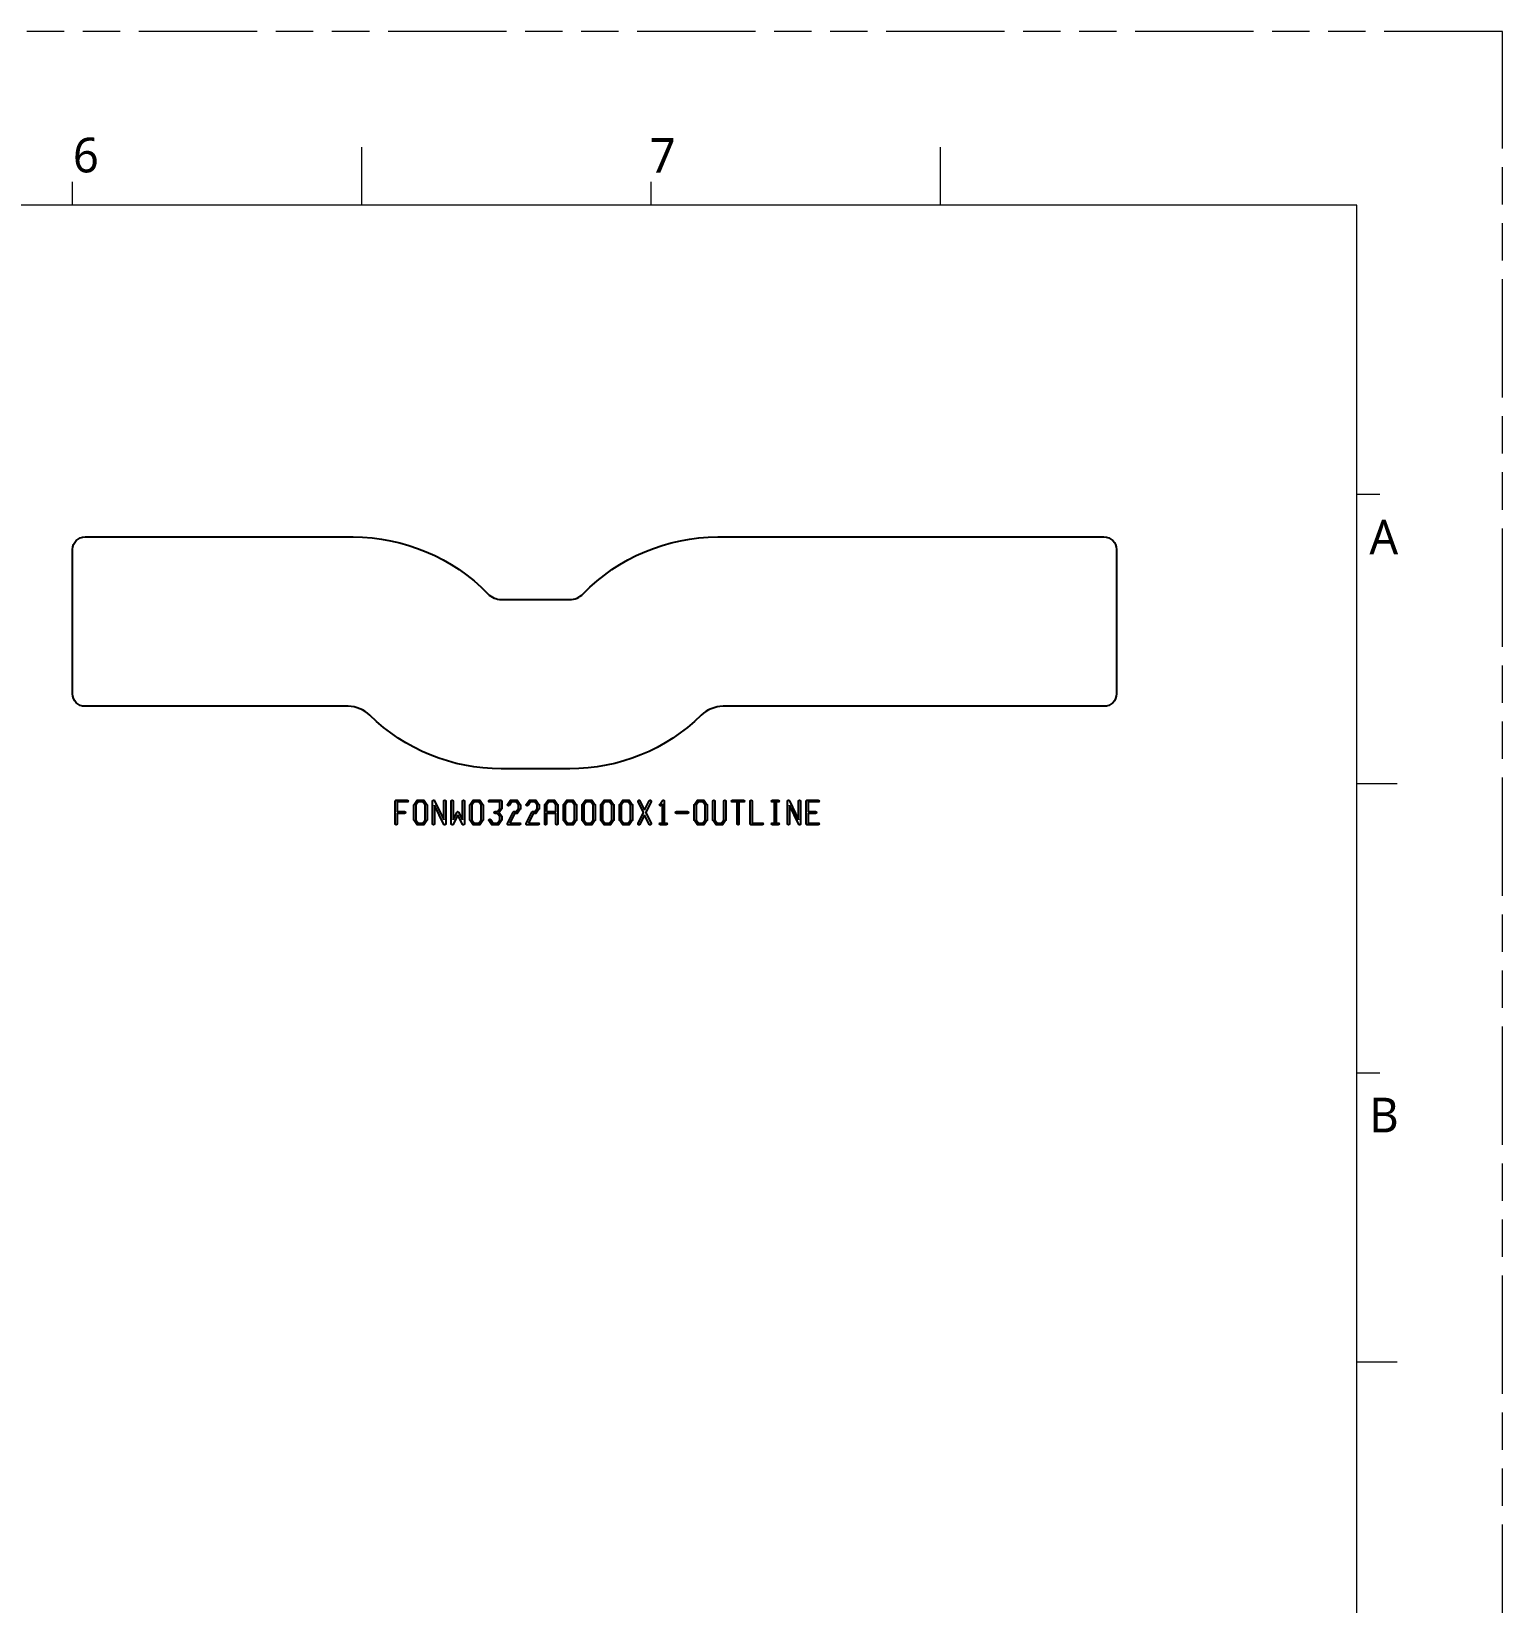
# Model space of a CAD drawing. Extents: x 1548 to 1929, y -174 to 95.
# Drawn here: x 1810.4 to 1928.6, y -31.2 to 94.9 of the extents above; entities that cross this region are included whole.
import ezdxf

# ---------------------------------------------------------------- set-up
doc = ezdxf.new("R2010")
doc.units = 0
doc.linetypes.add('PHANTOM', pattern=[29.5, 9.5, -1.5, 3, -1.5, 3, -1.5, 9.5])
doc.layers.get('0').update_dxf_attribs({"lineweight": 5})
doc.layers.add('0PAPERF', color=2, linetype='PHANTOM', lineweight=5, plot=False)
doc.layers.add('DIM', color=3, linetype='Continuous', lineweight=5)
doc.layers.add('gbr-dxf_layer0', color=7, linetype='Continuous')
doc.layers.add('gbr-outline-dxf_layer1', color=2, linetype='Continuous')
doc.styles.get("Standard").update_dxf_attribs({"font": 'txt.shx'})

msp = doc.modelspace()

# ---------------------------------------------------------------- linework, layer by layer
at = {"color": 0}
for p, q in [((1836.98, 80.99), (1836.98, 85.64)), ((1883.43, 80.99), (1883.43, 85.64)), ((1813.75, 80.99), (1813.75, 82.85)), ((1860.2, 80.99), (1860.2, 82.85))]:
    msp.add_line(p, q, dxfattribs=at)
for p, q in [((1916.87, 80.99), (1558.29, 80.99)), ((1916.87, -167.04), (1916.87, 80.99)), ((1916.87, 57.77), (1918.73, 57.77)), ((1916.87, 34.55), (1920.12, 34.55)), ((1916.87, 11.32), (1918.73, 11.32)), ((1916.87, -11.9), (1920.12, -11.9))]:
    msp.add_line(p, q)
at = {"layer": '0PAPERF'}
for p, q in [((1928.58, 94.93), (1547.6, 94.93)), ((1928.58, -174.47), (1928.58, 94.93))]:
    msp.add_line(p, q, dxfattribs=at)
at = {"layer": 'gbr-dxf_layer0', "linetype": 'Continuous'}
for points in [[(1813.75, 41.74), (1813.75, 53.34, -0.414215), (1814.75, 54.34), (1836.28, 54.34, -0.202312), (1847.1, 49.77, 0.202309), (1848.17, 49.32), (1853.67, 49.32, 0.202309), (1854.75, 49.77, -0.202312), (1865.56, 54.34), (1896.57, 54.34, -0.414215), (1897.57, 53.34), (1897.57, 41.74, -0.414215), (1896.57, 40.74), (1865.98, 40.74, 0.196013), (1864.23, 40.02, -0.196007), (1853.67, 35.72), (1848.17, 35.72, -0.196007), (1837.62, 40.02, 0.196013), (1835.87, 40.74), (1814.75, 40.74, -0.414215)], [(1839.66, 31.3), (1839.66, 33.13, -0.414239), (1839.74, 33.21), (1840.63, 33.21, -1), (1840.63, 33.06), (1839.81, 33.06), (1839.81, 32.29), (1840.41, 32.29, -1), (1840.41, 32.14), (1839.81, 32.14), (1839.81, 31.3, -1)], [(1841.16, 31.6), (1841.16, 32.83, -0.159612), (1841.18, 32.87), (1841.4, 33.18, -0.240361), (1841.46, 33.21), (1841.91, 33.21, -0.240361), (1841.97, 33.18), (1842.19, 32.87, -0.159612), (1842.21, 32.83), (1842.21, 31.6, -0.159612), (1842.19, 31.56), (1841.97, 31.25, -0.240361), (1841.91, 31.22), (1841.46, 31.22, -0.240361), (1841.4, 31.25), (1841.18, 31.56, -0.159612)], [(1845.66, 31.6), (1845.66, 32.83, -0.159612), (1845.68, 32.87), (1845.9, 33.18, -0.240361), (1845.96, 33.21), (1846.41, 33.21, -0.240361), (1846.47, 33.18), (1846.69, 32.87, -0.159612), (1846.71, 32.83), (1846.71, 31.6, -0.159612), (1846.69, 31.56), (1846.47, 31.25, -0.240361), (1846.41, 31.22), (1845.96, 31.22, -0.240361), (1845.9, 31.25), (1845.68, 31.56, -0.159612)], [(1847.18, 31.56, -1), (1847.3, 31.65), (1847.5, 31.37), (1847.87, 31.37), (1848.05, 31.63), (1848.05, 31.88), (1847.87, 32.14), (1847.68, 32.14, -1), (1847.68, 32.29), (1847.87, 32.29), (1848.05, 32.54), (1848.05, 33.06), (1847.24, 33.06, -1), (1847.24, 33.21), (1848.13, 33.21, -0.414239), (1848.21, 33.13), (1848.21, 32.52, -0.159612), (1848.19, 32.47), (1848, 32.21), (1848.19, 31.95, -0.159612), (1848.21, 31.91), (1848.21, 31.6, -0.159612), (1848.19, 31.56), (1847.97, 31.25, -0.240361), (1847.91, 31.22), (1847.46, 31.22, -0.240361), (1847.4, 31.25)], [(1851.66, 31.3), (1851.66, 32.83, -0.159612), (1851.68, 32.87), (1851.9, 33.18, -0.240361), (1851.96, 33.21), (1852.41, 33.21, -0.240361), (1852.47, 33.18), (1852.69, 32.87, -0.159612), (1852.71, 32.83), (1852.71, 31.3, -1), (1852.55, 31.3), (1852.55, 32.14), (1851.81, 32.14), (1851.81, 31.3, -1)], [(1853.16, 31.6), (1853.16, 32.83, -0.159612), (1853.18, 32.87), (1853.4, 33.18, -0.240361), (1853.46, 33.21), (1853.91, 33.21, -0.240361), (1853.97, 33.18), (1854.19, 32.87, -0.159612), (1854.21, 32.83), (1854.21, 31.6, -0.159612), (1854.19, 31.56), (1853.97, 31.25, -0.240361), (1853.91, 31.22), (1853.46, 31.22, -0.240361), (1853.4, 31.25), (1853.18, 31.56, -0.159612)], [(1854.66, 31.6), (1854.66, 32.83, -0.159612), (1854.68, 32.87), (1854.9, 33.18, -0.240361), (1854.96, 33.21), (1855.41, 33.21, -0.240361), (1855.47, 33.18), (1855.69, 32.87, -0.159612), (1855.71, 32.83), (1855.71, 31.6, -0.159612), (1855.69, 31.56), (1855.47, 31.25, -0.240361), (1855.41, 31.22), (1854.96, 31.22, -0.240361), (1854.9, 31.25), (1854.68, 31.56, -0.159612)], [(1856.16, 31.6), (1856.16, 32.83, -0.159612), (1856.18, 32.87), (1856.4, 33.18, -0.240361), (1856.46, 33.21), (1856.91, 33.21, -0.240361), (1856.97, 33.18), (1857.19, 32.87, -0.159612), (1857.21, 32.83), (1857.21, 31.6, -0.159612), (1857.19, 31.56), (1856.97, 31.25, -0.240361), (1856.91, 31.22), (1856.46, 31.22, -0.240361), (1856.4, 31.25), (1856.18, 31.56, -0.159612)], [(1857.66, 31.6), (1857.66, 32.83, -0.159612), (1857.68, 32.87), (1857.9, 33.18, -0.240361), (1857.96, 33.21), (1858.41, 33.21, -0.240361), (1858.47, 33.18), (1858.69, 32.87, -0.159612), (1858.71, 32.83), (1858.71, 31.6, -0.159612), (1858.69, 31.56), (1858.47, 31.25, -0.240361), (1858.41, 31.22), (1857.96, 31.22, -0.240361), (1857.9, 31.25), (1857.68, 31.56, -0.159612)], [(1863.66, 31.6), (1863.66, 32.83, -0.159612), (1863.68, 32.87), (1863.9, 33.18, -0.240361), (1863.96, 33.21), (1864.41, 33.21, -0.240361), (1864.47, 33.18), (1864.69, 32.87, -0.159612), (1864.71, 32.83), (1864.71, 31.6, -0.159612), (1864.69, 31.56), (1864.47, 31.25, -0.240361), (1864.41, 31.22), (1863.96, 31.22, -0.240361), (1863.9, 31.25), (1863.68, 31.56, -0.159612)], [(1865.16, 31.6), (1865.16, 33.13, -1), (1865.31, 33.13), (1865.31, 31.63), (1865.5, 31.37), (1865.87, 31.37), (1866.05, 31.63), (1866.05, 33.13, -1), (1866.21, 33.13), (1866.21, 31.6, -0.159612), (1866.19, 31.56), (1865.97, 31.25, -0.240361), (1865.91, 31.22), (1865.46, 31.22, -0.240361), (1865.4, 31.25), (1865.18, 31.56, -0.159612)], [(1866.74, 33.06, -1), (1866.74, 33.21), (1867.63, 33.21, -1), (1867.63, 33.06), (1867.26, 33.06), (1867.26, 31.3, -1), (1867.11, 31.3), (1867.11, 33.06)], [(1868.16, 31.3), (1868.16, 33.13, -1), (1868.31, 33.13), (1868.31, 31.37), (1869.13, 31.37, -1), (1869.13, 31.22), (1868.24, 31.22, -0.414239)], [(1869.96, 31.22, -1), (1869.96, 31.37), (1870.11, 31.37), (1870.11, 33.06), (1869.96, 33.06, -1), (1869.96, 33.21), (1870.41, 33.21, -1), (1870.41, 33.06), (1870.26, 33.06), (1870.26, 31.37), (1870.41, 31.37, -1), (1870.41, 31.22)], [(1872.66, 31.3), (1872.66, 33.13, -0.414239), (1872.74, 33.21), (1873.63, 33.21, -1), (1873.63, 33.06), (1872.81, 33.06), (1872.81, 32.29), (1873.41, 32.29, -1), (1873.41, 32.14), (1872.81, 32.14), (1872.81, 31.37), (1873.63, 31.37, -1), (1873.63, 31.22), (1872.74, 31.22, -0.414239)], [(1862.24, 32.14, -1), (1862.24, 32.29), (1863.13, 32.29, -1), (1863.13, 32.14)]]:
    msp.add_lwpolyline(points, format="xyb", close=True, dxfattribs=at)
for points in [[(1841.31, 31.63), (1841.5, 31.37), (1841.87, 31.37), (1842.05, 31.63), (1842.05, 32.8), (1841.87, 33.06), (1841.5, 33.06), (1841.31, 32.8)], [(1845.81, 31.63), (1846, 31.37), (1846.37, 31.37), (1846.55, 31.63), (1846.55, 32.8), (1846.37, 33.06), (1846, 33.06), (1845.81, 32.8)], [(1851.81, 32.29), (1852.55, 32.29), (1852.55, 32.8), (1852.37, 33.06), (1852, 33.06), (1851.81, 32.8)], [(1853.31, 31.63), (1853.5, 31.37), (1853.87, 31.37), (1854.05, 31.63), (1854.05, 32.8), (1853.87, 33.06), (1853.5, 33.06), (1853.31, 32.8)], [(1854.81, 31.63), (1855, 31.37), (1855.37, 31.37), (1855.55, 31.63), (1855.55, 32.8), (1855.37, 33.06), (1855, 33.06), (1854.81, 32.8)], [(1856.31, 31.63), (1856.5, 31.37), (1856.87, 31.37), (1857.05, 31.63), (1857.05, 32.8), (1856.87, 33.06), (1856.5, 33.06), (1856.31, 32.8)], [(1857.81, 31.63), (1858, 31.37), (1858.37, 31.37), (1858.55, 31.63), (1858.55, 32.8), (1858.37, 33.06), (1858, 33.06), (1857.81, 32.8)], [(1863.81, 31.63), (1864, 31.37), (1864.37, 31.37), (1864.55, 31.63), (1864.55, 32.8), (1864.37, 33.06), (1864, 33.06), (1863.81, 32.8)]]:
    msp.add_lwpolyline(points, close=True, dxfattribs=at)
for points in [[(1842.66, 31.3), (1842.66, 33.13, -0.796906), (1842.81, 33.16), (1843.55, 31.63)], [(1843.55, 31.63), (1843.55, 33.13, -1), (1843.71, 33.13), (1843.71, 31.3, -0.796906), (1843.56, 31.26), (1842.81, 32.8)], [(1844.16, 31.3), (1844.16, 33.13, -1), (1844.31, 33.13), (1844.31, 31.63)], [(1845.05, 31.63), (1845.05, 33.13, -1), (1845.21, 33.13), (1845.21, 31.3, -0.796906), (1845.06, 31.26), (1844.68, 32.04)], [(1848.67, 31.33), (1849.12, 32.25, -0.287727), (1849.18, 32.29), (1849.37, 32.29), (1849.55, 32.54), (1849.55, 32.8), (1849.37, 33.06), (1849, 33.06), (1848.8, 32.78, -1), (1848.68, 32.87), (1848.9, 33.18, -0.240361), (1848.96, 33.21), (1849.41, 33.21, -0.240361), (1849.47, 33.18), (1849.69, 32.87, -0.159612), (1849.71, 32.83), (1849.71, 32.52, -0.159612), (1849.69, 32.47), (1849.47, 32.17, -0.240361), (1849.41, 32.14), (1849.23, 32.14), (1848.86, 31.37)], [(1850.17, 31.33), (1850.62, 32.25, -0.287727), (1850.68, 32.29), (1850.87, 32.29), (1851.05, 32.54), (1851.05, 32.8), (1850.87, 33.06), (1850.5, 33.06), (1850.3, 32.78, -1), (1850.18, 32.87), (1850.4, 33.18, -0.240361), (1850.46, 33.21), (1850.91, 33.21, -0.240361), (1850.97, 33.18), (1851.19, 32.87, -0.159612), (1851.21, 32.83), (1851.21, 32.52, -0.159612), (1851.19, 32.47), (1850.97, 32.17, -0.240361), (1850.91, 32.14), (1850.73, 32.14), (1850.36, 31.37)], [(1859.17, 31.33), (1859.6, 32.21), (1859.17, 33.1, -1), (1859.31, 33.16), (1859.68, 32.39)], [(1859.68, 32.39), (1860.06, 33.16, -1), (1860.2, 33.1), (1859.77, 32.21), (1860.2, 31.33, -1), (1860.06, 31.26), (1859.68, 32.04)], [(1860.9, 32.87), (1861.12, 33.18, -0.726915), (1861.26, 33.13), (1861.26, 31.37), (1861.41, 31.37, -1), (1861.41, 31.22), (1860.96, 31.22, -1), (1860.96, 31.37), (1861.11, 31.37), (1861.11, 32.9)], [(1861.11, 32.9), (1861.02, 32.78, -1), (1860.9, 32.87)], [(1871.16, 31.3), (1871.16, 33.13, -0.796906), (1871.31, 33.16), (1872.05, 31.63)], [(1872.05, 31.63), (1872.05, 33.13, -1), (1872.21, 33.13), (1872.21, 31.3, -0.796906), (1872.06, 31.26), (1871.31, 32.8)], [(1842.81, 32.8), (1842.81, 31.3, -1), (1842.66, 31.3)], [(1844.68, 32.04), (1844.31, 31.26, -0.796918), (1844.16, 31.3)], [(1844.31, 31.63), (1844.62, 32.25, -0.625713), (1844.75, 32.25), (1845.05, 31.63)], [(1859.68, 32.04), (1859.31, 31.26, -1), (1859.17, 31.33)], [(1871.31, 32.8), (1871.31, 31.3, -1), (1871.16, 31.3)], [(1848.86, 31.37), (1849.63, 31.37, -1), (1849.63, 31.22), (1848.74, 31.22, -0.554724), (1848.67, 31.33)], [(1850.36, 31.37), (1851.13, 31.37, -1), (1851.13, 31.22), (1850.24, 31.22, -0.554724), (1850.17, 31.33)]]:
    msp.add_lwpolyline(points, format="xyb", dxfattribs=at)
at = {"layer": 'gbr-outline-dxf_layer1', "linetype": 'Continuous'}
msp.add_lwpolyline([(1813.75, 41.74), (1813.75, 53.34, -0.414215), (1814.75, 54.34), (1836.28, 54.34, -0.202321), (1847.1, 49.77, 0.202214), (1848.17, 49.32), (1853.67, 49.32, 0.202309), (1854.75, 49.77, -0.202312), (1865.56, 54.34), (1896.57, 54.34, -0.414215), (1897.57, 53.34), (1897.57, 41.74, -0.414215), (1896.57, 40.74), (1865.98, 40.74, 0.196013), (1864.23, 40.02, -0.196007), (1853.67, 35.72), (1848.17, 35.72, -0.196007), (1837.62, 40.02, 0.196009), (1835.87, 40.74), (1814.75, 40.74, -0.414215)], format="xyb", close=True, dxfattribs=at)

# ---------------------------------------------------------------- texts
at = {"char_height": 2.7869, "width": 5.2568, "attachment_point": 1}
for s, insert in [('{\\fMicrosoft JhengHei|b0|i0|c136|p0;A}', (1917.88, 55.72)), ('{\\fMicrosoft JhengHei|b0|i0|c136|p0;B}', (1917.88, 9.32))]:
    msp.add_mtext(s, dxfattribs=dict(at, insert=insert))
at = {"layer": 'DIM', "color": 0, "char_height": 2.7869, "width": 1.6968, "attachment_point": 1}
for s, insert in [('{\\fMicrosoft JhengHei|b0|i0|c136|p0;6}', (1813.78, 86.4)), ('{\\fMicrosoft JhengHei|b0|i0|c136|p0;7}', (1860.1, 86.38))]:
    msp.add_mtext(s, dxfattribs=dict(at, insert=insert))

doc.saveas('drawing.dxf')
